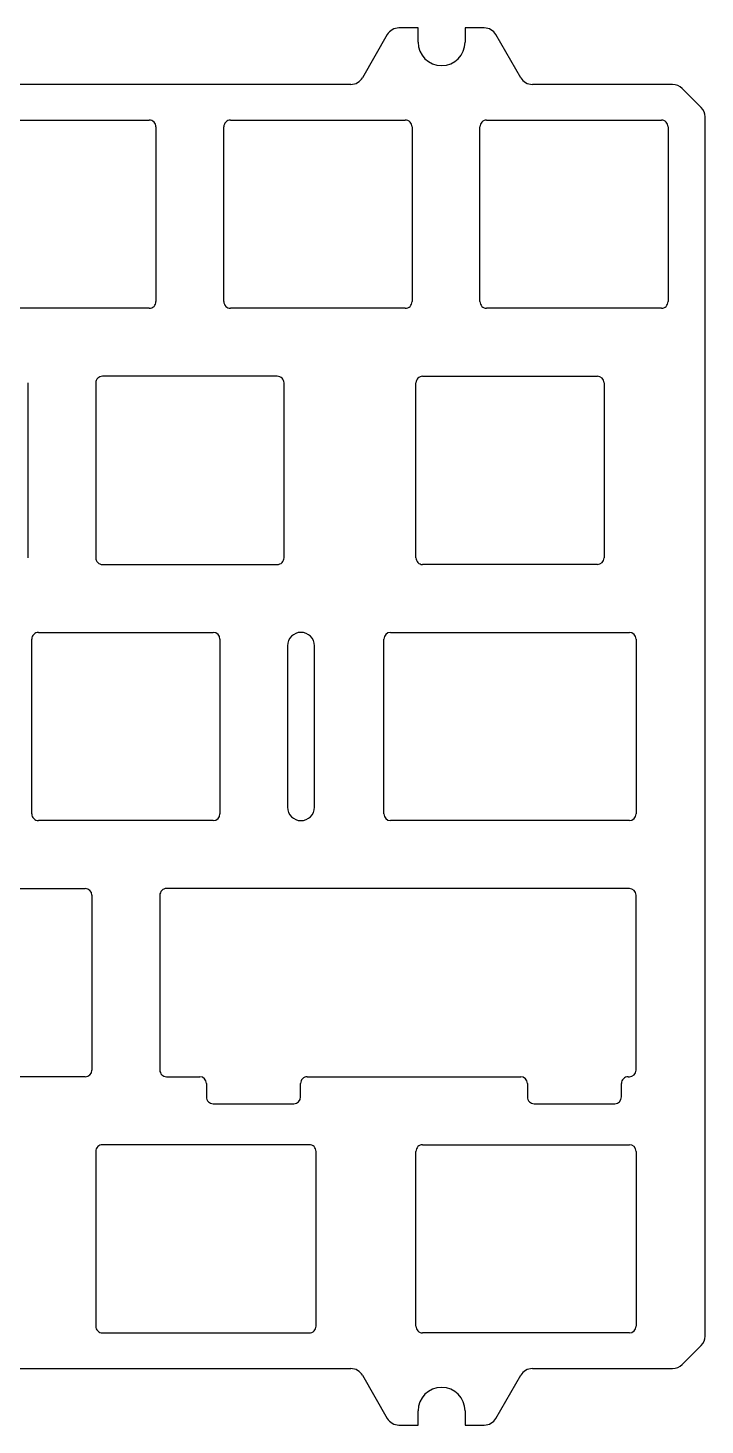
# Model space of a CAD drawing. Extents: x -143 to 143, y -14 to 90.
# Drawn here: x 92.7 to 143.1, y -13.8 to 90 of the extents above; entities that cross this region are included whole.
import ezdxf

# ---------------------------------------------------------------- set-up
doc = ezdxf.new("R2010")
doc.units = 0
doc.layers.add('Part__Feature', color=7, linetype='CONTINUOUS')

msp = doc.modelspace()

# ---------------------------------------------------------------- linework, layer by layer
at = {"layer": 'Part__Feature'}
for p, q in [((119.461, 89.55, 1.59144), (117.614, 86.35, 1.59144)), ((119.461, 89.55), (117.614, 86.35)), ((119.461, 89.55), (117.614, 86.35)), ((119.461, 89.55, 1.59144), (117.614, 86.35, 1.59144)), ((119.461, 89.55), (119.461, 89.55, 1.59144)), ((119.461, 89.55), (119.461, 89.55, 1.59144)), ((121.75, 90.05, 1.59144), (120.327, 90.05, 1.59144)), ((120.327, 90.05), (120.327, 90.05, 1.59144)), ((121.75, 90.05), (120.327, 90.05)), ((120.327, 90.05), (120.327, 90.05, 1.59144)), ((121.75, 90.05), (120.327, 90.05)), ((121.75, 90.05, 1.59144), (120.327, 90.05, 1.59144)), ((121.75, 89, 1.59144), (121.75, 90.05, 1.59144)), ((121.75, 90.05), (121.75, 90.05, 1.59144)), ((121.75, 89), (121.75, 90.05)), ((121.75, 90.05), (121.75, 90.05, 1.59144)), ((121.75, 89), (121.75, 90.05)), ((121.75, 89, 1.59144), (121.75, 90.05, 1.59144)), ((126.673, 90.05, 1.59144), (125.25, 90.05, 1.59144)), ((125.25, 90.05), (125.25, 90.05, 1.59144)), ((126.673, 90.05), (125.25, 90.05)), ((125.25, 90.05), (125.25, 90.05, 1.59144)), ((125.25, 90.05, 1.59144), (125.25, 89, 1.59144)), ((125.25, 90.05), (125.25, 89)), ((125.25, 90.05), (125.25, 89)), ((126.673, 90.05), (125.25, 90.05)), ((125.25, 90.05, 1.59144), (125.25, 89, 1.59144)), ((126.673, 90.05, 1.59144), (125.25, 90.05, 1.59144)), ((126.673, 90.05), (126.673, 90.05, 1.59144)), ((126.673, 90.05), (126.673, 90.05, 1.59144)), ((129.386, 86.35, 1.59144), (127.539, 89.55, 1.59144)), ((127.539, 89.55), (127.539, 89.55, 1.59144)), ((129.386, 86.35), (127.539, 89.55)), ((127.539, 89.55), (127.539, 89.55, 1.59144)), ((129.386, 86.35), (127.539, 89.55)), ((129.386, 86.35, 1.59144), (127.539, 89.55, 1.59144)), ((121.75, 89), (121.75, 89, 1.59144)), ((121.75, 89), (121.75, 89, 1.59144)), ((125.25, 89), (125.25, 89, 1.59144)), ((125.25, 89), (125.25, 89, 1.59144)), ((117.614, 86.35), (117.614, 86.35, 1.59144)), ((117.614, 86.35), (117.614, 86.35, 1.59144)), ((129.386, 86.35), (129.386, 86.35, 1.59144)), ((129.386, 86.35), (129.386, 86.35, 1.59144)), ((116.748, 85.85, 1.59144), (41.752, 85.85, 1.59144)), ((116.748, 85.85), (41.752, 85.85)), ((116.748, 85.85), (41.752, 85.85)), ((116.748, 85.85, 1.59144), (41.752, 85.85, 1.59144)), ((116.748, 85.85), (116.748, 85.85, 1.59144)), ((116.748, 85.85), (116.748, 85.85, 1.59144)), ((140.686, 85.85, 1.59144), (130.252, 85.85, 1.59144)), ((130.252, 85.85), (130.252, 85.85, 1.59144)), ((140.686, 85.85), (130.252, 85.85)), ((130.252, 85.85), (130.252, 85.85, 1.59144)), ((140.686, 85.85), (130.252, 85.85)), ((140.686, 85.85, 1.59144), (130.252, 85.85, 1.59144)), ((140.686, 85.85), (140.686, 85.85, 1.59144)), ((140.686, 85.85), (140.686, 85.85, 1.59144)), ((142.807, 84.143, 1.59144), (141.393, 85.557, 1.59144)), ((141.393, 85.557), (141.393, 85.557, 1.59144)), ((142.807, 84.143), (141.393, 85.557)), ((141.393, 85.557), (141.393, 85.557, 1.59144)), ((142.807, 84.143), (141.393, 85.557)), ((142.807, 84.143, 1.59144), (141.393, 85.557, 1.59144)), ((88.75, 83.2, 1.59144), (101.75, 83.2, 1.59144)), ((88.75, 83.2), (101.75, 83.2)), ((88.75, 83.2), (101.75, 83.2)), ((88.75, 83.2, 1.59144), (101.75, 83.2, 1.59144)), ((101.75, 83.2), (101.75, 83.2, 1.59144)), ((101.75, 83.2), (101.75, 83.2, 1.59144)), ((107.8, 83.2), (107.8, 83.2, 1.59144)), ((107.8, 83.2), (107.8, 83.2, 1.59144)), ((107.8, 83.2, 1.59144), (120.8, 83.2, 1.59144)), ((107.8, 83.2), (120.8, 83.2)), ((107.8, 83.2), (120.8, 83.2)), ((107.8, 83.2, 1.59144), (120.8, 83.2, 1.59144)), ((120.8, 83.2), (120.8, 83.2, 1.59144)), ((120.8, 83.2), (120.8, 83.2, 1.59144)), ((126.85, 83.2), (126.85, 83.2, 1.59144)), ((126.85, 83.2), (126.85, 83.2, 1.59144)), ((126.85, 83.2, 1.59144), (139.85, 83.2, 1.59144)), ((126.85, 83.2), (139.85, 83.2)), ((126.85, 83.2), (139.85, 83.2)), ((126.85, 83.2, 1.59144), (139.85, 83.2, 1.59144)), ((139.85, 83.2), (139.85, 83.2, 1.59144)), ((139.85, 83.2), (139.85, 83.2, 1.59144)), ((142.807, 84.143), (142.807, 84.143, 1.59144)), ((142.807, 84.143), (142.807, 84.143, 1.59144)), ((143.1, -7.236, 1.59144), (143.1, 83.436, 1.59144)), ((143.1, 83.436), (143.1, 83.436, 1.59144)), ((143.1, -7.236), (143.1, 83.436)), ((143.1, 83.436), (143.1, 83.436, 1.59144)), ((143.1, -7.236), (143.1, 83.436)), ((143.1, -7.236, 1.59144), (143.1, 83.436, 1.59144)), ((102.25, 82.7), (102.25, 82.7, 1.59144)), ((102.25, 82.7, 1.59144), (102.25, 69.7, 1.59144)), ((102.25, 82.7), (102.25, 69.7)), ((102.25, 82.7), (102.25, 82.7, 1.59144)), ((102.25, 82.7), (102.25, 69.7)), ((102.25, 82.7, 1.59144), (102.25, 69.7, 1.59144)), ((107.3, 69.7, 1.59144), (107.3, 82.7, 1.59144)), ((107.3, 82.7), (107.3, 82.7, 1.59144)), ((107.3, 69.7), (107.3, 82.7)), ((107.3, 82.7), (107.3, 82.7, 1.59144)), ((107.3, 69.7), (107.3, 82.7)), ((107.3, 69.7, 1.59144), (107.3, 82.7, 1.59144)), ((121.3, 82.7), (121.3, 82.7, 1.59144)), ((121.3, 82.7, 1.59144), (121.3, 69.7, 1.59144)), ((121.3, 82.7), (121.3, 69.7)), ((121.3, 82.7), (121.3, 82.7, 1.59144)), ((121.3, 82.7), (121.3, 69.7)), ((121.3, 82.7, 1.59144), (121.3, 69.7, 1.59144)), ((126.35, 69.7, 1.59144), (126.35, 82.7, 1.59144)), ((126.35, 82.7), (126.35, 82.7, 1.59144)), ((126.35, 69.7), (126.35, 82.7)), ((126.35, 82.7), (126.35, 82.7, 1.59144)), ((126.35, 69.7), (126.35, 82.7)), ((126.35, 69.7, 1.59144), (126.35, 82.7, 1.59144)), ((140.35, 82.7), (140.35, 82.7, 1.59144)), ((140.35, 82.7, 1.59144), (140.35, 69.7, 1.59144)), ((140.35, 82.7), (140.35, 69.7)), ((140.35, 82.7), (140.35, 82.7, 1.59144)), ((140.35, 82.7), (140.35, 69.7)), ((140.35, 82.7, 1.59144), (140.35, 69.7, 1.59144)), ((102.25, 69.7), (102.25, 69.7, 1.59144)), ((102.25, 69.7), (102.25, 69.7, 1.59144)), ((107.3, 69.7), (107.3, 69.7, 1.59144)), ((107.3, 69.7), (107.3, 69.7, 1.59144)), ((121.3, 69.7), (121.3, 69.7, 1.59144)), ((121.3, 69.7), (121.3, 69.7, 1.59144)), ((126.35, 69.7), (126.35, 69.7, 1.59144)), ((126.35, 69.7), (126.35, 69.7, 1.59144)), ((140.35, 69.7), (140.35, 69.7, 1.59144)), ((140.35, 69.7), (140.35, 69.7, 1.59144)), ((101.75, 69.2, 1.59144), (88.75, 69.2, 1.59144)), ((101.75, 69.2), (88.75, 69.2)), ((101.75, 69.2), (88.75, 69.2)), ((101.75, 69.2, 1.59144), (88.75, 69.2, 1.59144)), ((101.75, 69.2), (101.75, 69.2, 1.59144)), ((101.75, 69.2), (101.75, 69.2, 1.59144)), ((107.8, 69.2), (107.8, 69.2, 1.59144)), ((120.8, 69.2, 1.59144), (107.8, 69.2, 1.59144)), ((107.8, 69.2), (107.8, 69.2, 1.59144)), ((120.8, 69.2), (107.8, 69.2)), ((120.8, 69.2), (107.8, 69.2)), ((120.8, 69.2, 1.59144), (107.8, 69.2, 1.59144)), ((120.8, 69.2), (120.8, 69.2, 1.59144)), ((120.8, 69.2), (120.8, 69.2, 1.59144)), ((126.85, 69.2), (126.85, 69.2, 1.59144)), ((139.85, 69.2, 1.59144), (126.85, 69.2, 1.59144)), ((126.85, 69.2), (126.85, 69.2, 1.59144)), ((139.85, 69.2), (126.85, 69.2)), ((139.85, 69.2), (126.85, 69.2)), ((139.85, 69.2, 1.59144), (126.85, 69.2, 1.59144)), ((139.85, 69.2), (139.85, 69.2, 1.59144)), ((139.85, 69.2), (139.85, 69.2, 1.59144)), ((92.725, 63.65), (92.725, 63.65, 1.59144)), ((92.725, 63.65, 1.59144), (92.725, 50.65, 1.59144)), ((92.725, 63.65), (92.725, 50.65)), ((92.725, 63.65), (92.725, 63.65, 1.59144)), ((92.725, 63.65), (92.725, 50.65)), ((92.725, 63.65, 1.59144), (92.725, 50.65, 1.59144)), ((97.775, 63.65), (97.775, 63.65, 1.59144)), ((97.775, 63.65, 1.59144), (97.775, 50.65, 1.59144)), ((97.775, 63.65), (97.775, 50.65)), ((97.775, 63.65), (97.775, 63.65, 1.59144)), ((97.775, 63.65), (97.775, 50.65)), ((97.775, 63.65, 1.59144), (97.775, 50.65, 1.59144)), ((98.275, 64.15), (98.275, 64.15, 1.59144)), ((111.275, 64.15, 1.59144), (98.275, 64.15, 1.59144)), ((98.275, 64.15), (98.275, 64.15, 1.59144)), ((111.275, 64.15), (98.275, 64.15)), ((111.275, 64.15), (98.275, 64.15)), ((111.275, 64.15, 1.59144), (98.275, 64.15, 1.59144)), ((111.275, 64.15), (111.275, 64.15, 1.59144)), ((111.275, 64.15), (111.275, 64.15, 1.59144)), ((111.775, 50.65, 1.59144), (111.775, 63.65, 1.59144)), ((111.775, 63.65), (111.775, 63.65, 1.59144)), ((111.775, 50.65), (111.775, 63.65)), ((111.775, 63.65), (111.775, 63.65, 1.59144)), ((111.775, 50.65), (111.775, 63.65)), ((111.775, 50.65, 1.59144), (111.775, 63.65, 1.59144)), ((121.588, 50.65, 1.59144), (121.587, 63.65, 1.59144)), ((121.587, 63.65), (121.587, 63.65, 1.59144)), ((121.588, 50.65), (121.587, 63.65)), ((121.587, 63.65), (121.587, 63.65, 1.59144)), ((121.588, 50.65), (121.587, 63.65)), ((121.588, 50.65, 1.59144), (121.587, 63.65, 1.59144)), ((122.088, 64.15), (122.088, 64.15, 1.59144)), ((122.088, 64.15), (122.088, 64.15, 1.59144)), ((122.088, 64.15, 1.59144), (135.088, 64.15, 1.59144)), ((122.088, 64.15), (135.088, 64.15)), ((122.088, 64.15), (135.088, 64.15)), ((122.088, 64.15, 1.59144), (135.088, 64.15, 1.59144)), ((135.088, 64.15), (135.088, 64.15, 1.59144)), ((135.088, 64.15), (135.088, 64.15, 1.59144)), ((135.588, 63.65), (135.588, 63.65, 1.59144)), ((135.588, 63.65, 1.59144), (135.588, 50.65, 1.59144)), ((135.588, 63.65), (135.588, 50.65)), ((135.588, 63.65), (135.588, 63.65, 1.59144)), ((135.588, 63.65), (135.588, 50.65)), ((135.588, 63.65, 1.59144), (135.588, 50.65, 1.59144)), ((92.725, 50.65), (92.725, 50.65, 1.59144)), ((92.725, 50.65), (92.725, 50.65, 1.59144)), ((97.775, 50.65), (97.775, 50.65, 1.59144)), ((97.775, 50.65), (97.775, 50.65, 1.59144)), ((98.275, 50.15), (98.275, 50.15, 1.59144)), ((98.275, 50.15), (98.275, 50.15, 1.59144)), ((98.275, 50.15, 1.59144), (111.275, 50.15, 1.59144)), ((98.275, 50.15), (111.275, 50.15)), ((98.275, 50.15), (111.275, 50.15)), ((98.275, 50.15, 1.59144), (111.275, 50.15, 1.59144)), ((111.275, 50.15), (111.275, 50.15, 1.59144)), ((111.275, 50.15), (111.275, 50.15, 1.59144)), ((111.775, 50.65), (111.775, 50.65, 1.59144)), ((111.775, 50.65), (111.775, 50.65, 1.59144)), ((121.588, 50.65), (121.588, 50.65, 1.59144)), ((121.588, 50.65), (121.588, 50.65, 1.59144)), ((122.088, 50.15), (122.088, 50.15, 1.59144)), ((135.088, 50.15, 1.59144), (122.088, 50.15, 1.59144)), ((122.088, 50.15), (122.088, 50.15, 1.59144)), ((135.088, 50.15), (122.088, 50.15)), ((135.088, 50.15), (122.088, 50.15)), ((135.088, 50.15, 1.59144), (122.088, 50.15, 1.59144)), ((135.088, 50.15), (135.088, 50.15, 1.59144)), ((135.088, 50.15), (135.088, 50.15, 1.59144)), ((135.588, 50.65), (135.588, 50.65, 1.59144)), ((135.588, 50.65), (135.588, 50.65, 1.59144)), ((93.513, 45.1), (93.513, 45.1, 1.59144)), ((93.513, 45.1), (93.513, 45.1, 1.59144)), ((93.513, 45.1, 1.59144), (106.513, 45.1, 1.59144)), ((93.513, 45.1), (106.513, 45.1)), ((93.513, 45.1), (106.513, 45.1)), ((93.513, 45.1, 1.59144), (106.513, 45.1, 1.59144)), ((106.513, 45.1), (106.513, 45.1, 1.59144)), ((106.513, 45.1), (106.513, 45.1, 1.59144)), ((119.706, 45.1), (119.706, 45.1, 1.59144)), ((119.706, 45.1), (119.706, 45.1, 1.59144)), ((119.706, 45.1, 1.59144), (137.469, 45.1, 1.59144)), ((119.706, 45.1), (137.469, 45.1)), ((119.706, 45.1), (137.469, 45.1)), ((119.706, 45.1, 1.59144), (137.469, 45.1, 1.59144)), ((137.469, 45.1), (137.469, 45.1, 1.59144)), ((137.469, 45.1), (137.469, 45.1, 1.59144)), ((93.013, 31.6, 1.59144), (93.012, 44.6, 1.59144)), ((93.012, 44.6), (93.012, 44.6, 1.59144)), ((93.013, 31.6), (93.012, 44.6)), ((93.012, 44.6), (93.012, 44.6, 1.59144)), ((93.013, 31.6), (93.012, 44.6)), ((93.013, 31.6, 1.59144), (93.012, 44.6, 1.59144)), ((107.013, 44.6), (107.013, 44.6, 1.59144)), ((107.013, 44.6, 1.59144), (107.013, 31.6, 1.59144)), ((107.013, 44.6), (107.013, 31.6)), ((107.013, 44.6), (107.013, 44.6, 1.59144)), ((107.013, 44.6), (107.013, 31.6)), ((107.013, 44.6, 1.59144), (107.013, 31.6, 1.59144)), ((112.036, 44.1), (112.036, 44.1, 1.59144)), ((112.036, 44.1), (112.036, 44.1, 1.59144)), ((112.036, 44.1, 1.59144), (112.036, 32.1, 1.59144)), ((112.036, 44.1), (112.036, 32.1)), ((112.036, 44.1), (112.036, 32.1)), ((112.036, 44.1, 1.59144), (112.036, 32.1, 1.59144)), ((114.036, 32.1, 1.59144), (114.036, 44.1, 1.59144)), ((114.036, 44.1), (114.036, 44.1, 1.59144)), ((114.036, 32.1), (114.036, 44.1)), ((114.036, 44.1), (114.036, 44.1, 1.59144)), ((114.036, 32.1), (114.036, 44.1)), ((114.036, 32.1, 1.59144), (114.036, 44.1, 1.59144)), ((119.206, 31.6, 1.59144), (119.206, 44.6, 1.59144)), ((119.206, 44.6), (119.206, 44.6, 1.59144)), ((119.206, 31.6), (119.206, 44.6)), ((119.206, 44.6), (119.206, 44.6, 1.59144)), ((119.206, 31.6), (119.206, 44.6)), ((119.206, 31.6, 1.59144), (119.206, 44.6, 1.59144)), ((137.969, 44.6), (137.969, 44.6, 1.59144)), ((137.969, 44.6, 1.59144), (137.969, 31.6, 1.59144)), ((137.969, 44.6), (137.969, 31.6)), ((137.969, 44.6), (137.969, 44.6, 1.59144)), ((137.969, 44.6), (137.969, 31.6)), ((137.969, 44.6, 1.59144), (137.969, 31.6, 1.59144)), ((93.013, 31.6), (93.013, 31.6, 1.59144)), ((93.013, 31.6), (93.013, 31.6, 1.59144)), ((107.013, 31.6), (107.013, 31.6, 1.59144)), ((107.013, 31.6), (107.013, 31.6, 1.59144)), ((112.036, 32.1), (112.036, 32.1, 1.59144)), ((112.036, 32.1), (112.036, 32.1, 1.59144)), ((114.036, 32.1), (114.036, 32.1, 1.59144)), ((114.036, 32.1), (114.036, 32.1, 1.59144)), ((119.206, 31.6), (119.206, 31.6, 1.59144)), ((119.206, 31.6), (119.206, 31.6, 1.59144)), ((137.969, 31.6), (137.969, 31.6, 1.59144)), ((137.969, 31.6), (137.969, 31.6, 1.59144)), ((93.513, 31.1), (93.513, 31.1, 1.59144)), ((106.513, 31.1, 1.59144), (93.513, 31.1, 1.59144)), ((93.513, 31.1), (93.513, 31.1, 1.59144)), ((106.513, 31.1), (93.513, 31.1)), ((106.513, 31.1), (93.513, 31.1)), ((106.513, 31.1, 1.59144), (93.513, 31.1, 1.59144)), ((106.513, 31.1), (106.513, 31.1, 1.59144)), ((106.513, 31.1), (106.513, 31.1, 1.59144)), ((119.706, 31.1), (119.706, 31.1, 1.59144)), ((137.469, 31.1, 1.59144), (119.706, 31.1, 1.59144)), ((119.706, 31.1), (119.706, 31.1, 1.59144)), ((137.469, 31.1), (119.706, 31.1)), ((137.469, 31.1), (119.706, 31.1)), ((137.469, 31.1, 1.59144), (119.706, 31.1, 1.59144)), ((137.469, 31.1), (137.469, 31.1, 1.59144)), ((137.469, 31.1), (137.469, 31.1, 1.59144)), ((83.988, 26.05, 1.59144), (96.988, 26.05, 1.59144)), ((83.988, 26.05), (96.988, 26.05)), ((83.988, 26.05), (96.988, 26.05)), ((83.988, 26.05, 1.59144), (96.988, 26.05, 1.59144)), ((96.988, 26.05), (96.988, 26.05, 1.59144)), ((96.988, 26.05), (96.988, 26.05, 1.59144)), ((103.038, 26.05), (103.038, 26.05, 1.59144)), ((105.506, 26.05, 1.59144), (103.038, 26.05, 1.59144)), ((103.038, 26.05), (103.038, 26.05, 1.59144)), ((105.506, 26.05), (103.038, 26.05)), ((105.506, 26.05), (103.038, 26.05)), ((105.506, 26.05, 1.59144), (103.038, 26.05, 1.59144)), ((105.506, 26.05), (105.506, 26.05, 1.59144)), ((137.382, 26.05, 1.59144), (105.506, 26.05, 1.59144)), ((105.506, 26.05), (105.506, 26.05, 1.59144)), ((137.382, 26.05), (105.506, 26.05)), ((137.382, 26.05), (105.506, 26.05)), ((137.382, 26.05, 1.59144), (105.506, 26.05, 1.59144)), ((137.382, 26.05), (137.382, 26.05, 1.59144)), ((137.469, 26.05, 1.59144), (137.382, 26.05, 1.59144)), ((137.382, 26.05), (137.382, 26.05, 1.59144)), ((137.469, 26.05), (137.382, 26.05)), ((137.469, 26.05), (137.382, 26.05)), ((137.469, 26.05, 1.59144), (137.382, 26.05, 1.59144)), ((137.469, 26.05), (137.469, 26.05, 1.59144)), ((137.469, 26.05), (137.469, 26.05, 1.59144)), ((97.488, 25.55), (97.488, 25.55, 1.59144)), ((97.488, 25.55, 1.59144), (97.488, 12.55, 1.59144)), ((97.488, 25.55), (97.488, 12.55)), ((97.488, 25.55), (97.488, 25.55, 1.59144)), ((97.488, 25.55), (97.488, 12.55)), ((97.488, 25.55, 1.59144), (97.488, 12.55, 1.59144)), ((102.538, 25.55), (102.538, 25.55, 1.59144)), ((102.538, 25.55, 1.59144), (102.538, 12.55, 1.59144)), ((102.538, 25.55), (102.538, 12.55)), ((102.538, 25.55), (102.538, 25.55, 1.59144)), ((102.538, 25.55), (102.538, 12.55)), ((102.538, 25.55, 1.59144), (102.538, 12.55, 1.59144)), ((137.969, 25.55), (137.969, 25.55, 1.59144)), ((137.969, 12.55, 1.59144), (137.969, 25.55, 1.59144)), ((137.969, 25.55), (137.969, 25.55, 1.59144)), ((137.969, 12.55), (137.969, 25.55)), ((137.969, 12.55), (137.969, 25.55)), ((137.969, 12.55, 1.59144), (137.969, 25.55, 1.59144)), ((97.488, 12.55), (97.488, 12.55, 1.59144)), ((97.488, 12.55), (97.488, 12.55, 1.59144)), ((102.538, 12.55), (102.538, 12.55, 1.59144)), ((102.538, 12.55), (102.538, 12.55, 1.59144)), ((137.969, 12.55), (137.969, 12.55, 1.59144)), ((137.969, 12.55), (137.969, 12.55, 1.59144)), ((96.988, 12.05, 1.59144), (83.988, 12.05, 1.59144)), ((96.988, 12.05), (83.988, 12.05)), ((96.988, 12.05), (83.988, 12.05)), ((96.988, 12.05, 1.59144), (83.988, 12.05, 1.59144)), ((96.988, 12.05), (96.988, 12.05, 1.59144)), ((96.988, 12.05), (96.988, 12.05, 1.59144)), ((103.038, 12.05), (103.038, 12.05, 1.59144)), ((103.038, 12.05, 1.59144), (105.506, 12.05, 1.59144)), ((103.038, 12.05), (105.506, 12.05)), ((103.038, 12.05), (103.038, 12.05, 1.59144)), ((103.038, 12.05), (105.506, 12.05)), ((103.038, 12.05, 1.59144), (105.506, 12.05, 1.59144)), ((105.506, 12.05), (105.506, 12.05, 1.59144)), ((105.506, 12.05), (105.506, 12.05, 1.59144)), ((106.006, 11.55), (106.006, 11.55, 1.59144)), ((106.006, 11.55, 1.59144), (106.006, 10.55, 1.59144)), ((106.006, 11.55), (106.006, 10.55)), ((106.006, 11.55), (106.006, 11.55, 1.59144)), ((106.006, 11.55), (106.006, 10.55)), ((106.006, 11.55, 1.59144), (106.006, 10.55, 1.59144)), ((113.006, 10.55, 1.59144), (113.006, 11.55, 1.59144)), ((113.006, 11.55), (113.006, 11.55, 1.59144)), ((113.006, 10.55), (113.006, 11.55)), ((113.006, 11.55), (113.006, 11.55, 1.59144)), ((113.006, 10.55), (113.006, 11.55)), ((113.006, 10.55, 1.59144), (113.006, 11.55, 1.59144)), ((113.506, 12.05), (113.506, 12.05, 1.59144)), ((113.506, 12.05), (113.506, 12.05, 1.59144)), ((113.506, 12.05, 1.59144), (129.382, 12.05, 1.59144)), ((113.506, 12.05), (129.382, 12.05)), ((113.506, 12.05), (129.382, 12.05)), ((113.506, 12.05, 1.59144), (129.382, 12.05, 1.59144)), ((129.382, 12.05), (129.382, 12.05, 1.59144)), ((129.382, 12.05), (129.382, 12.05, 1.59144)), ((129.882, 11.55), (129.882, 11.55, 1.59144)), ((129.882, 11.55), (129.882, 11.55, 1.59144)), ((129.882, 11.55, 1.59144), (129.882, 10.55, 1.59144)), ((129.882, 11.55), (129.882, 10.55)), ((129.882, 11.55), (129.882, 10.55)), ((129.882, 11.55, 1.59144), (129.882, 10.55, 1.59144)), ((136.882, 10.55, 1.59144), (136.882, 11.55, 1.59144)), ((136.882, 11.55), (136.882, 11.55, 1.59144)), ((136.882, 10.55), (136.882, 11.55)), ((136.882, 11.55), (136.882, 11.55, 1.59144)), ((136.882, 10.55), (136.882, 11.55)), ((136.882, 10.55, 1.59144), (136.882, 11.55, 1.59144)), ((137.382, 12.05), (137.382, 12.05, 1.59144)), ((137.382, 12.05), (137.382, 12.05, 1.59144)), ((137.382, 12.05, 1.59144), (137.469, 12.05, 1.59144)), ((137.382, 12.05), (137.469, 12.05)), ((137.382, 12.05), (137.469, 12.05)), ((137.382, 12.05, 1.59144), (137.469, 12.05, 1.59144)), ((137.469, 12.05), (137.469, 12.05, 1.59144)), ((137.469, 12.05), (137.469, 12.05, 1.59144)), ((106.006, 10.55), (106.006, 10.55, 1.59144)), ((106.006, 10.55), (106.006, 10.55, 1.59144)), ((113.006, 10.55), (113.006, 10.55, 1.59144)), ((113.006, 10.55), (113.006, 10.55, 1.59144)), ((129.882, 10.55), (129.882, 10.55, 1.59144)), ((129.882, 10.55), (129.882, 10.55, 1.59144)), ((136.882, 10.55), (136.882, 10.55, 1.59144)), ((136.882, 10.55), (136.882, 10.55, 1.59144)), ((106.506, 10.05), (106.506, 10.05, 1.59144)), ((106.506, 10.05), (106.506, 10.05, 1.59144)), ((106.506, 10.05, 1.59144), (112.506, 10.05, 1.59144)), ((106.506, 10.05), (112.506, 10.05)), ((106.506, 10.05), (112.506, 10.05)), ((106.506, 10.05, 1.59144), (112.506, 10.05, 1.59144)), ((112.506, 10.05), (112.506, 10.05, 1.59144)), ((112.506, 10.05), (112.506, 10.05, 1.59144)), ((130.382, 10.05), (130.382, 10.05, 1.59144)), ((130.382, 10.05), (130.382, 10.05, 1.59144)), ((130.382, 10.05, 1.59144), (136.382, 10.05, 1.59144)), ((130.382, 10.05), (136.382, 10.05)), ((130.382, 10.05), (136.382, 10.05)), ((130.382, 10.05, 1.59144), (136.382, 10.05, 1.59144)), ((136.382, 10.05), (136.382, 10.05, 1.59144)), ((136.382, 10.05), (136.382, 10.05, 1.59144)), ((97.775, 6.5), (97.775, 6.5, 1.59144)), ((97.775, 6.5, 1.59144), (97.775, -6.5, 1.59144)), ((97.775, 6.5), (97.775, -6.5)), ((97.775, 6.5), (97.775, 6.5, 1.59144)), ((97.775, 6.5), (97.775, -6.5)), ((97.775, 6.5, 1.59144), (97.775, -6.5, 1.59144)), ((98.275, 7), (98.275, 7, 1.59144)), ((113.656, 7, 1.59144), (98.275, 7, 1.59144)), ((98.275, 7), (98.275, 7, 1.59144)), ((113.656, 7), (98.275, 7)), ((113.656, 7), (98.275, 7)), ((113.656, 7, 1.59144), (98.275, 7, 1.59144)), ((113.656, 7), (113.656, 7, 1.59144)), ((113.656, 7), (113.656, 7, 1.59144)), ((114.156, -6.5, 1.59144), (114.156, 6.5, 1.59144)), ((114.156, 6.5), (114.156, 6.5, 1.59144)), ((114.156, -6.5), (114.156, 6.5)), ((114.156, 6.5), (114.156, 6.5, 1.59144)), ((114.156, -6.5), (114.156, 6.5)), ((114.156, -6.5, 1.59144), (114.156, 6.5, 1.59144)), ((121.588, -6.5, 1.59144), (121.588, 6.5, 1.59144)), ((121.588, 6.5), (121.588, 6.5, 1.59144)), ((121.588, -6.5), (121.588, 6.5)), ((121.588, 6.5), (121.588, 6.5, 1.59144)), ((121.588, -6.5), (121.588, 6.5)), ((121.588, -6.5, 1.59144), (121.588, 6.5, 1.59144)), ((122.088, 7), (122.088, 7, 1.59144)), ((122.088, 7), (122.088, 7, 1.59144)), ((122.088, 7, 1.59144), (137.469, 7, 1.59144)), ((122.088, 7), (137.469, 7)), ((122.088, 7), (137.469, 7)), ((122.088, 7, 1.59144), (137.469, 7, 1.59144)), ((137.469, 7), (137.469, 7, 1.59144)), ((137.469, 7), (137.469, 7, 1.59144)), ((137.969, 6.5), (137.969, 6.5, 1.59144)), ((137.969, 6.5, 1.59144), (137.969, -6.5, 1.59144)), ((137.969, 6.5), (137.969, -6.5)), ((137.969, 6.5), (137.969, 6.5, 1.59144)), ((137.969, 6.5), (137.969, -6.5)), ((137.969, 6.5, 1.59144), (137.969, -6.5, 1.59144)), ((97.775, -6.5), (97.775, -6.5, 1.59144)), ((97.775, -6.5), (97.775, -6.5, 1.59144)), ((98.275, -7), (98.275, -7, 1.59144)), ((98.275, -7), (98.275, -7, 1.59144)), ((98.275, -7, 1.59144), (113.656, -7, 1.59144)), ((98.275, -7), (113.656, -7)), ((98.275, -7), (113.656, -7)), ((98.275, -7, 1.59144), (113.656, -7, 1.59144)), ((113.656, -7), (113.656, -7, 1.59144)), ((113.656, -7), (113.656, -7, 1.59144)), ((114.156, -6.5), (114.156, -6.5, 1.59144)), ((114.156, -6.5), (114.156, -6.5, 1.59144)), ((121.588, -6.5), (121.588, -6.5, 1.59144)), ((121.588, -6.5), (121.588, -6.5, 1.59144)), ((122.088, -7), (122.088, -7, 1.59144)), ((137.469, -7, 1.59144), (122.088, -7, 1.59144)), ((122.088, -7), (122.088, -7, 1.59144)), ((137.469, -7), (122.088, -7)), ((137.469, -7), (122.088, -7)), ((137.469, -7, 1.59144), (122.088, -7, 1.59144)), ((137.469, -7), (137.469, -7, 1.59144)), ((137.469, -7), (137.469, -7, 1.59144)), ((137.969, -6.5), (137.969, -6.5, 1.59144)), ((137.969, -6.5), (137.969, -6.5, 1.59144)), ((143.1, -7.236), (143.1, -7.236, 1.59144)), ((143.1, -7.236), (143.1, -7.236, 1.59144)), ((141.393, -9.357, 1.59144), (142.807, -7.943, 1.59144)), ((141.393, -9.357), (142.807, -7.943)), ((141.393, -9.357), (142.807, -7.943)), ((141.393, -9.357, 1.59144), (142.807, -7.943, 1.59144)), ((142.807, -7.943), (142.807, -7.943, 1.59144)), ((142.807, -7.943), (142.807, -7.943, 1.59144)), ((6.752, -9.65, 1.59144), (116.748, -9.65, 1.59144)), ((6.752, -9.65), (116.748, -9.65)), ((6.752, -9.65), (116.748, -9.65)), ((6.752, -9.65, 1.59144), (116.748, -9.65, 1.59144)), ((116.748, -9.65), (116.748, -9.65, 1.59144)), ((116.748, -9.65), (116.748, -9.65, 1.59144)), ((117.614, -10.15), (117.614, -10.15, 1.59144)), ((117.614, -10.15), (117.614, -10.15, 1.59144)), ((117.614, -10.15, 1.59144), (119.461, -13.35, 1.59144)), ((117.614, -10.15), (119.461, -13.35)), ((117.614, -10.15), (119.461, -13.35)), ((117.614, -10.15, 1.59144), (119.461, -13.35, 1.59144)), ((127.539, -13.35, 1.59144), (129.386, -10.15, 1.59144)), ((127.539, -13.35), (129.386, -10.15)), ((127.539, -13.35), (129.386, -10.15)), ((127.539, -13.35, 1.59144), (129.386, -10.15, 1.59144)), ((129.386, -10.15), (129.386, -10.15, 1.59144)), ((129.386, -10.15), (129.386, -10.15, 1.59144)), ((130.252, -9.65), (130.252, -9.65, 1.59144)), ((130.252, -9.65), (130.252, -9.65, 1.59144)), ((130.252, -9.65, 1.59144), (140.686, -9.65, 1.59144)), ((130.252, -9.65), (140.686, -9.65)), ((130.252, -9.65), (140.686, -9.65)), ((130.252, -9.65, 1.59144), (140.686, -9.65, 1.59144)), ((140.686, -9.65), (140.686, -9.65, 1.59144)), ((140.686, -9.65), (140.686, -9.65, 1.59144)), ((141.393, -9.357), (141.393, -9.357, 1.59144)), ((141.393, -9.357), (141.393, -9.357, 1.59144)), ((119.461, -13.35), (119.461, -13.35, 1.59144)), ((119.461, -13.35), (119.461, -13.35, 1.59144)), ((121.75, -13.85, 1.59144), (121.75, -12.8, 1.59144)), ((121.75, -12.8), (121.75, -12.8, 1.59144)), ((121.75, -13.85), (121.75, -12.8)), ((121.75, -12.8), (121.75, -12.8, 1.59144)), ((121.75, -13.85), (121.75, -12.8)), ((121.75, -13.85, 1.59144), (121.75, -12.8, 1.59144)), ((125.25, -12.8), (125.25, -12.8, 1.59144)), ((125.25, -12.8), (125.25, -12.8, 1.59144)), ((125.25, -12.8, 1.59144), (125.25, -13.85, 1.59144)), ((125.25, -12.8), (125.25, -13.85)), ((125.25, -12.8), (125.25, -13.85)), ((125.25, -12.8, 1.59144), (125.25, -13.85, 1.59144)), ((127.539, -13.35), (127.539, -13.35, 1.59144)), ((127.539, -13.35), (127.539, -13.35, 1.59144)), ((120.327, -13.85), (120.327, -13.85, 1.59144)), ((120.327, -13.85), (120.327, -13.85, 1.59144)), ((120.327, -13.85, 1.59144), (121.75, -13.85, 1.59144)), ((120.327, -13.85), (121.75, -13.85)), ((120.327, -13.85), (121.75, -13.85)), ((120.327, -13.85, 1.59144), (121.75, -13.85, 1.59144)), ((121.75, -13.85), (121.75, -13.85, 1.59144)), ((121.75, -13.85), (121.75, -13.85, 1.59144)), ((125.25, -13.85), (125.25, -13.85, 1.59144)), ((125.25, -13.85), (125.25, -13.85, 1.59144)), ((125.25, -13.85, 1.59144), (126.673, -13.85, 1.59144)), ((125.25, -13.85), (126.673, -13.85)), ((125.25, -13.85), (126.673, -13.85)), ((125.25, -13.85, 1.59144), (126.673, -13.85, 1.59144)), ((126.673, -13.85), (126.673, -13.85, 1.59144)), ((126.673, -13.85), (126.673, -13.85, 1.59144))]:
    msp.add_line(p, q, dxfattribs=at)
for centre, radius, start, end in [((120.327, 89.0499), 1.00009, 90.0042, 149.997), ((120.327, 89.0499, 1.59144), 1.00009, 90.0042, 149.997), ((120.327, 89.0499), 1.00009, 90.0042, 149.997), ((120.327, 89.0499, 1.59144), 1.00009, 90.0042, 149.997), ((126.673, 89.0499), 1.00009, 30.003, 89.9958), ((126.673, 89.0499, 1.59144), 1.00009, 30.003, 89.9958), ((126.673, 89.0499), 1.00009, 30.003, 89.9958), ((126.673, 89.0499, 1.59144), 1.00009, 30.003, 89.9958), ((123.5, 89, 1.59144), 1.75, 180, 0), ((123.5, 89), 1.75, 180, 0), ((123.5, 89), 1.75, 180, 0), ((123.5, 89, 1.59144), 1.75, 180, 0), ((116.748, 86.8501, 1.59144), 1.00007, -89.9962, -30.0022), ((116.748, 86.8501), 1.00007, -89.9962, -30.0022), ((116.748, 86.8501), 1.00007, -89.9962, -30.0022), ((116.748, 86.8501, 1.59144), 1.00007, -89.9962, -30.0022), ((130.252, 86.8501, 1.59144), 1.00007, -149.998, -90.0038), ((130.252, 86.8501), 1.00007, -149.998, -90.0038), ((130.252, 86.8501), 1.00007, -149.998, -90.0038), ((130.252, 86.8501, 1.59144), 1.00007, -149.998, -90.0038), ((140.685, 84.8491), 1.00085, 45.0116, 89.9677), ((140.685, 84.8491, 1.59144), 1.00085, 45.0116, 89.9677), ((140.685, 84.8491), 1.00085, 45.0116, 89.9677), ((140.685, 84.8491, 1.59144), 1.00085, 45.0116, 89.9677), ((101.752, 82.7015, 1.59144), 0.49848, -0.174657, 90.1747), ((101.752, 82.7015), 0.49848, -0.174657, 90.1747), ((101.752, 82.7015), 0.49848, -0.174657, 90.1747), ((101.752, 82.7015, 1.59144), 0.49848, -0.174657, 90.1747), ((107.798, 82.7015, 1.59144), 0.49847, 89.8239, -179.824), ((107.798, 82.7015), 0.49847, 89.8239, -179.824), ((107.798, 82.7015), 0.49847, 89.8239, -179.824), ((107.798, 82.7015, 1.59144), 0.49847, 89.8239, -179.824), ((120.802, 82.7015, 1.59144), 0.49848, -0.174657, 90.1747), ((120.802, 82.7015), 0.49848, -0.174657, 90.1747), ((120.802, 82.7015), 0.49848, -0.174657, 90.1747), ((120.802, 82.7015, 1.59144), 0.49848, -0.174657, 90.1747), ((126.848, 82.7015, 1.59144), 0.49848, 89.8253, -179.825), ((126.848, 82.7015), 0.49848, 89.8253, -179.825), ((126.848, 82.7015), 0.49848, 89.8253, -179.825), ((126.848, 82.7015, 1.59144), 0.49848, 89.8253, -179.825), ((139.852, 82.7015, 1.59144), 0.4985, -0.173166, 90.1732), ((139.852, 82.7015), 0.4985, -0.173166, 90.1732), ((139.852, 82.7015), 0.4985, -0.173166, 90.1732), ((139.852, 82.7015, 1.59144), 0.4985, -0.173166, 90.1732), ((142.099, 83.4354), 1.00087, 0.0326792, 44.9881), ((142.099, 83.4354, 1.59144), 1.00087, 0.0326792, 44.9881), ((142.099, 83.4354), 1.00087, 0.0326792, 44.9881), ((142.099, 83.4354, 1.59144), 1.00087, 0.0326792, 44.9881), ((101.752, 69.6985, 1.59144), 0.4985, -90.1732, 0.173166), ((101.752, 69.6985), 0.4985, -90.1732, 0.173166), ((101.752, 69.6985), 0.4985, -90.1732, 0.173166), ((101.752, 69.6985, 1.59144), 0.4985, -90.1732, 0.173166), ((107.798, 69.6985, 1.59144), 0.49848, 179.825, -89.8253), ((107.798, 69.6985), 0.49848, 179.825, -89.8253), ((107.798, 69.6985), 0.49848, 179.825, -89.8253), ((107.798, 69.6985, 1.59144), 0.49848, 179.825, -89.8253), ((120.802, 69.6985, 1.59144), 0.4985, -90.1732, 0.173166), ((120.802, 69.6985), 0.4985, -90.1732, 0.173166), ((120.802, 69.6985), 0.4985, -90.1732, 0.173166), ((120.802, 69.6985, 1.59144), 0.4985, -90.1732, 0.173166), ((126.848, 69.6985, 1.59144), 0.4985, 179.827, -89.8268), ((126.848, 69.6985), 0.4985, 179.827, -89.8268), ((126.848, 69.6985), 0.4985, 179.827, -89.8268), ((126.848, 69.6985, 1.59144), 0.4985, 179.827, -89.8268), ((139.851, 69.6985, 1.59144), 0.49851, -90.1717, 0.171676), ((139.851, 69.6985), 0.49851, -90.1717, 0.171676), ((139.851, 69.6985), 0.49851, -90.1717, 0.171676), ((139.851, 69.6985, 1.59144), 0.49851, -90.1717, 0.171676), ((98.2735, 63.6515), 0.49848, 89.8253, -179.825), ((98.2735, 63.6515, 1.59144), 0.49848, 89.8253, -179.825), ((98.2735, 63.6515), 0.49848, 89.8253, -179.825), ((98.2735, 63.6515, 1.59144), 0.49848, 89.8253, -179.825), ((111.277, 63.6515), 0.4985, -0.173166, 90.1732), ((111.277, 63.6515, 1.59144), 0.4985, -0.173166, 90.1732), ((111.277, 63.6515), 0.4985, -0.173166, 90.1732), ((111.277, 63.6515, 1.59144), 0.4985, -0.173166, 90.1732), ((122.087, 63.6498, 1.59144), 0.50019, 89.9077, 179.978), ((122.087, 63.6498), 0.50019, 89.9077, 179.978), ((122.087, 63.6498), 0.50019, 89.9077, 179.978), ((122.087, 63.6498, 1.59144), 0.50019, 89.9077, 179.978), ((135.088, 63.6498, 1.59144), 0.50019, 0.0221014, 89.9779), ((135.088, 63.6498), 0.50019, 0.0221014, 89.9779), ((135.088, 63.6498), 0.50019, 0.0221014, 89.9779), ((135.088, 63.6498, 1.59144), 0.50019, 0.0221014, 89.9779), ((98.2735, 50.6485), 0.49848, 179.825, -89.8246), ((98.2735, 50.6485, 1.59144), 0.49848, 179.825, -89.8246), ((98.2735, 50.6485), 0.49848, 179.825, -89.8246), ((98.2735, 50.6485, 1.59144), 0.49848, 179.825, -89.8246), ((111.277, 50.6485), 0.49849, -90.1739, 0.173912), ((111.277, 50.6485, 1.59144), 0.49849, -90.1739, 0.173912), ((111.277, 50.6485), 0.49849, -90.1739, 0.173912), ((111.277, 50.6485, 1.59144), 0.49849, -90.1739, 0.173912), ((122.086, 50.6485, 1.59144), 0.49849, 179.826, -89.8261), ((122.086, 50.6485), 0.49849, 179.826, -89.8261), ((122.086, 50.6485), 0.49849, 179.826, -89.8261), ((122.086, 50.6485, 1.59144), 0.49849, 179.826, -89.8261), ((135.088, 50.6502, 1.59144), 0.50019, -89.9786, -0.021354), ((135.088, 50.6502), 0.50019, -89.9786, -0.021354), ((135.088, 50.6502), 0.50019, -89.9786, -0.021354), ((135.088, 50.6502, 1.59144), 0.50019, -89.9786, -0.021354), ((93.5122, 44.5998, 1.59144), 0.50018, 89.9055, 179.98), ((93.5122, 44.5998), 0.50018, 89.9055, 179.98), ((93.5122, 44.5998), 0.50018, 89.9055, 179.98), ((93.5122, 44.5998, 1.59144), 0.50018, 89.9055, 179.98), ((106.513, 44.5998, 1.59144), 0.50019, 0.021354, 89.9786), ((106.513, 44.5998), 0.50019, 0.021354, 89.9786), ((106.513, 44.5998), 0.50019, 0.021354, 89.9786), ((106.513, 44.5998, 1.59144), 0.50019, 0.021354, 89.9786), ((113.036, 44.1), 1, 0, 180), ((113.036, 44.1, 1.59144), 1, 0, 180), ((113.036, 44.1), 1, 0, 180), ((113.036, 44.1, 1.59144), 1, 0, 180), ((119.706, 44.5998, 1.59144), 0.50017, 90.0199, 179.98), ((119.706, 44.5998), 0.50017, 90.0199, 179.98), ((119.706, 44.5998), 0.50017, 90.0199, 179.98), ((119.706, 44.5998, 1.59144), 0.50017, 90.0199, 179.98), ((137.469, 44.5998, 1.59144), 0.50016, 0.0183728, 89.9816), ((137.469, 44.5998), 0.50016, 0.0183728, 89.9816), ((137.469, 44.5998), 0.50016, 0.0183728, 89.9816), ((137.469, 44.5998, 1.59144), 0.50016, 0.0183728, 89.9816), ((93.5115, 31.5985, 1.59144), 0.49848, 179.825, -89.8246), ((93.5115, 31.5985), 0.49848, 179.825, -89.8246), ((93.5115, 31.5985), 0.49848, 179.825, -89.8246), ((93.5115, 31.5985, 1.59144), 0.49848, 179.825, -89.8246), ((106.513, 31.6002, 1.59144), 0.50019, -89.9786, -0.021354), ((106.513, 31.6002), 0.50019, -89.9786, -0.021354), ((106.513, 31.6002), 0.50019, -89.9786, -0.021354), ((106.513, 31.6002, 1.59144), 0.50019, -89.9786, -0.021354), ((113.036, 32.1), 1, 180, 0), ((113.036, 32.1, 1.59144), 1, 180, 0), ((113.036, 32.1), 1, 180, 0), ((113.036, 32.1, 1.59144), 1, 180, 0), ((119.706, 31.6002, 1.59144), 0.50017, -179.98, -90.0199), ((119.706, 31.6002), 0.50017, -179.98, -90.0199), ((119.706, 31.6002), 0.50017, -179.98, -90.0199), ((119.706, 31.6002, 1.59144), 0.50017, -179.98, -90.0199), ((137.469, 31.6002, 1.59144), 0.50016, -89.9816, -0.0183728), ((137.469, 31.6002), 0.50016, -89.9816, -0.0183728), ((137.469, 31.6002), 0.50016, -89.9816, -0.0183728), ((137.469, 31.6002, 1.59144), 0.50016, -89.9816, -0.0183728), ((96.9878, 25.5498, 1.59144), 0.50017, 0.0198634, 89.9801), ((96.9878, 25.5498), 0.50017, 0.0198634, 89.9801), ((96.9878, 25.5498), 0.50017, 0.0198634, 89.9801), ((96.9878, 25.5498, 1.59144), 0.50017, 0.0198634, 89.9801), ((103.036, 25.5515), 0.49848, 89.8246, -179.825), ((103.036, 25.5515, 1.59144), 0.49848, 89.8246, -179.825), ((103.036, 25.5515), 0.49848, 89.8246, -179.825), ((103.036, 25.5515, 1.59144), 0.49848, 89.8246, -179.825), ((137.469, 25.5498), 0.50016, 0.0183728, 89.9816), ((137.469, 25.5498, 1.59144), 0.50016, 0.0183728, 89.9816), ((137.469, 25.5498), 0.50016, 0.0183728, 89.9816), ((137.469, 25.5498, 1.59144), 0.50016, 0.0183728, 89.9816), ((96.9878, 12.5502, 1.59144), 0.50017, -89.9801, -0.0198634), ((96.9878, 12.5502), 0.50017, -89.9801, -0.0198634), ((96.9878, 12.5502), 0.50017, -89.9801, -0.0198634), ((96.9878, 12.5502, 1.59144), 0.50017, -89.9801, -0.0198634), ((103.036, 12.5485), 0.49848, 179.825, -89.8246), ((103.036, 12.5485, 1.59144), 0.49848, 179.825, -89.8246), ((103.036, 12.5485), 0.49848, 179.825, -89.8246), ((103.036, 12.5485, 1.59144), 0.49848, 179.825, -89.8246), ((137.469, 12.5502), 0.50016, -89.9816, -0.0183728), ((137.469, 12.5502, 1.59144), 0.50016, -89.9816, -0.0183728), ((137.469, 12.5502), 0.50016, -89.9816, -0.0183728), ((137.469, 12.5502, 1.59144), 0.50016, -89.9816, -0.0183728), ((105.506, 11.5498, 1.59144), 0.50017, 0.0198634, 89.9801), ((105.506, 11.5498), 0.50017, 0.0198634, 89.9801), ((105.506, 11.5498), 0.50017, 0.0198634, 89.9801), ((105.506, 11.5498, 1.59144), 0.50017, 0.0198634, 89.9801), ((113.504, 11.5515, 1.59144), 0.49849, 89.8261, -179.826), ((113.504, 11.5515), 0.49849, 89.8261, -179.826), ((113.504, 11.5515), 0.49849, 89.8261, -179.826), ((113.504, 11.5515, 1.59144), 0.49849, 89.8261, -179.826), ((129.382, 11.5498, 1.59144), 0.50019, 0.021354, 89.9786), ((129.382, 11.5498), 0.50019, 0.021354, 89.9786), ((129.382, 11.5498), 0.50019, 0.021354, 89.9786), ((129.382, 11.5498, 1.59144), 0.50019, 0.021354, 89.9786), ((137.38, 11.5515, 1.59144), 0.49848, 89.8246, -179.825), ((137.38, 11.5515), 0.49848, 89.8246, -179.825), ((137.38, 11.5515), 0.49848, 89.8246, -179.825), ((137.38, 11.5515, 1.59144), 0.49848, 89.8246, -179.825), ((106.504, 10.5485), 0.49849, 179.826, -89.8261), ((106.504, 10.5485, 1.59144), 0.49849, 179.826, -89.8261), ((106.504, 10.5485), 0.49849, 179.826, -89.8261), ((106.504, 10.5485, 1.59144), 0.49849, 179.826, -89.8261), ((112.506, 10.5502), 0.50017, -89.9801, -0.0198634), ((112.506, 10.5502, 1.59144), 0.50017, -89.9801, -0.0198634), ((112.506, 10.5502), 0.50017, -89.9801, -0.0198634), ((112.506, 10.5502, 1.59144), 0.50017, -89.9801, -0.0198634), ((130.38, 10.5485), 0.49848, 179.825, -89.8246), ((130.38, 10.5485, 1.59144), 0.49848, 179.825, -89.8246), ((130.38, 10.5485), 0.49848, 179.825, -89.8246), ((130.38, 10.5485, 1.59144), 0.49848, 179.825, -89.8246), ((136.382, 10.5502), 0.50019, -89.9786, -0.021354), ((136.382, 10.5502, 1.59144), 0.50019, -89.9786, -0.021354), ((136.382, 10.5502), 0.50019, -89.9786, -0.021354), ((136.382, 10.5502, 1.59144), 0.50019, -89.9786, -0.021354), ((98.2735, 6.50153), 0.49848, 89.8246, -179.825), ((98.2735, 6.50153, 1.59144), 0.49848, 89.8246, -179.825), ((98.2735, 6.50153), 0.49848, 89.8246, -179.825), ((98.2735, 6.50153, 1.59144), 0.49848, 89.8246, -179.825), ((113.658, 6.50153), 0.49848, -0.175402, 90.1754), ((113.658, 6.50153, 1.59144), 0.49848, -0.175402, 90.1754), ((113.658, 6.50153), 0.49848, -0.175402, 90.1754), ((113.658, 6.50153, 1.59144), 0.49848, -0.175402, 90.1754), ((122.086, 6.50151, 1.59144), 0.49849, 89.8261, -179.826), ((122.086, 6.50151), 0.49849, 89.8261, -179.826), ((122.086, 6.50151), 0.49849, 89.8261, -179.826), ((122.086, 6.50151, 1.59144), 0.49849, 89.8261, -179.826), ((137.469, 6.49984, 1.59144), 0.50016, 0.0183728, 89.9816), ((137.469, 6.49984), 0.50016, 0.0183728, 89.9816), ((137.469, 6.49984), 0.50016, 0.0183728, 89.9816), ((137.469, 6.49984, 1.59144), 0.50016, 0.0183728, 89.9816), ((98.2735, -6.50153), 0.49848, 179.825, -89.8246), ((98.2735, -6.50153, 1.59144), 0.49848, 179.825, -89.8246), ((98.2735, -6.50153), 0.49848, 179.825, -89.8246), ((98.2735, -6.50153, 1.59144), 0.49848, 179.825, -89.8246), ((113.658, -6.50153), 0.49848, -90.1754, 0.175402), ((113.658, -6.50153, 1.59144), 0.49848, -90.1754, 0.175402), ((113.658, -6.50153), 0.49848, -90.1754, 0.175402), ((113.658, -6.50153, 1.59144), 0.49848, -90.1754, 0.175402), ((122.086, -6.50151, 1.59144), 0.49849, 179.826, -89.8261), ((122.086, -6.50151), 0.49849, 179.826, -89.8261), ((122.086, -6.50151), 0.49849, 179.826, -89.8261), ((122.086, -6.50151, 1.59144), 0.49849, 179.826, -89.8261), ((137.469, -6.49984, 1.59144), 0.50016, -89.9816, -0.0183728), ((137.469, -6.49984), 0.50016, -89.9816, -0.0183728), ((137.469, -6.49984), 0.50016, -89.9816, -0.0183728), ((137.469, -6.49984, 1.59144), 0.50016, -89.9816, -0.0183728), ((142.099, -7.23542), 1.00088, -44.9878, -0.0330489), ((142.099, -7.23542, 1.59144), 1.00088, -44.9878, -0.0330489), ((142.099, -7.23542), 1.00088, -44.9878, -0.0330489), ((142.099, -7.23542, 1.59144), 1.00088, -44.9878, -0.0330489), ((116.748, -10.6501, 1.59144), 1.00006, 30.0018, 89.9965), ((116.748, -10.6501), 1.00006, 30.0018, 89.9965), ((116.748, -10.6501), 1.00006, 30.0018, 89.9965), ((116.748, -10.6501, 1.59144), 1.00006, 30.0018, 89.9965), ((130.252, -10.6501, 1.59144), 1.00006, 90.0035, 149.998), ((130.252, -10.6501), 1.00006, 90.0035, 149.998), ((130.252, -10.6501), 1.00006, 90.0035, 149.998), ((130.252, -10.6501, 1.59144), 1.00006, 90.0035, 149.998), ((140.685, -8.64912), 1.00088, -89.9669, -45.0123), ((140.685, -8.64912, 1.59144), 1.00088, -89.9669, -45.0123), ((140.685, -8.64912), 1.00088, -89.9669, -45.0123), ((140.685, -8.64912, 1.59144), 1.00088, -89.9669, -45.0123), ((123.5, -12.8, 1.59144), 1.75, 0, 180), ((123.5, -12.8), 1.75, 0, 180), ((123.5, -12.8), 1.75, 0, 180), ((123.5, -12.8, 1.59144), 1.75, 0, 180), ((120.327, -12.8499), 1.00008, -149.997, -90.0038), ((120.327, -12.8499, 1.59144), 1.00008, -149.997, -90.0038), ((120.327, -12.8499), 1.00008, -149.997, -90.0038), ((120.327, -12.8499, 1.59144), 1.00008, -149.997, -90.0038), ((126.673, -12.8499), 1.00008, -89.9962, -30.0027), ((126.673, -12.8499, 1.59144), 1.00008, -89.9962, -30.0027), ((126.673, -12.8499), 1.00008, -89.9962, -30.0027), ((126.673, -12.8499, 1.59144), 1.00008, -89.9962, -30.0027)]:
    msp.add_arc(centre, radius, start, end, dxfattribs=at)

doc.saveas('drawing.dxf')
